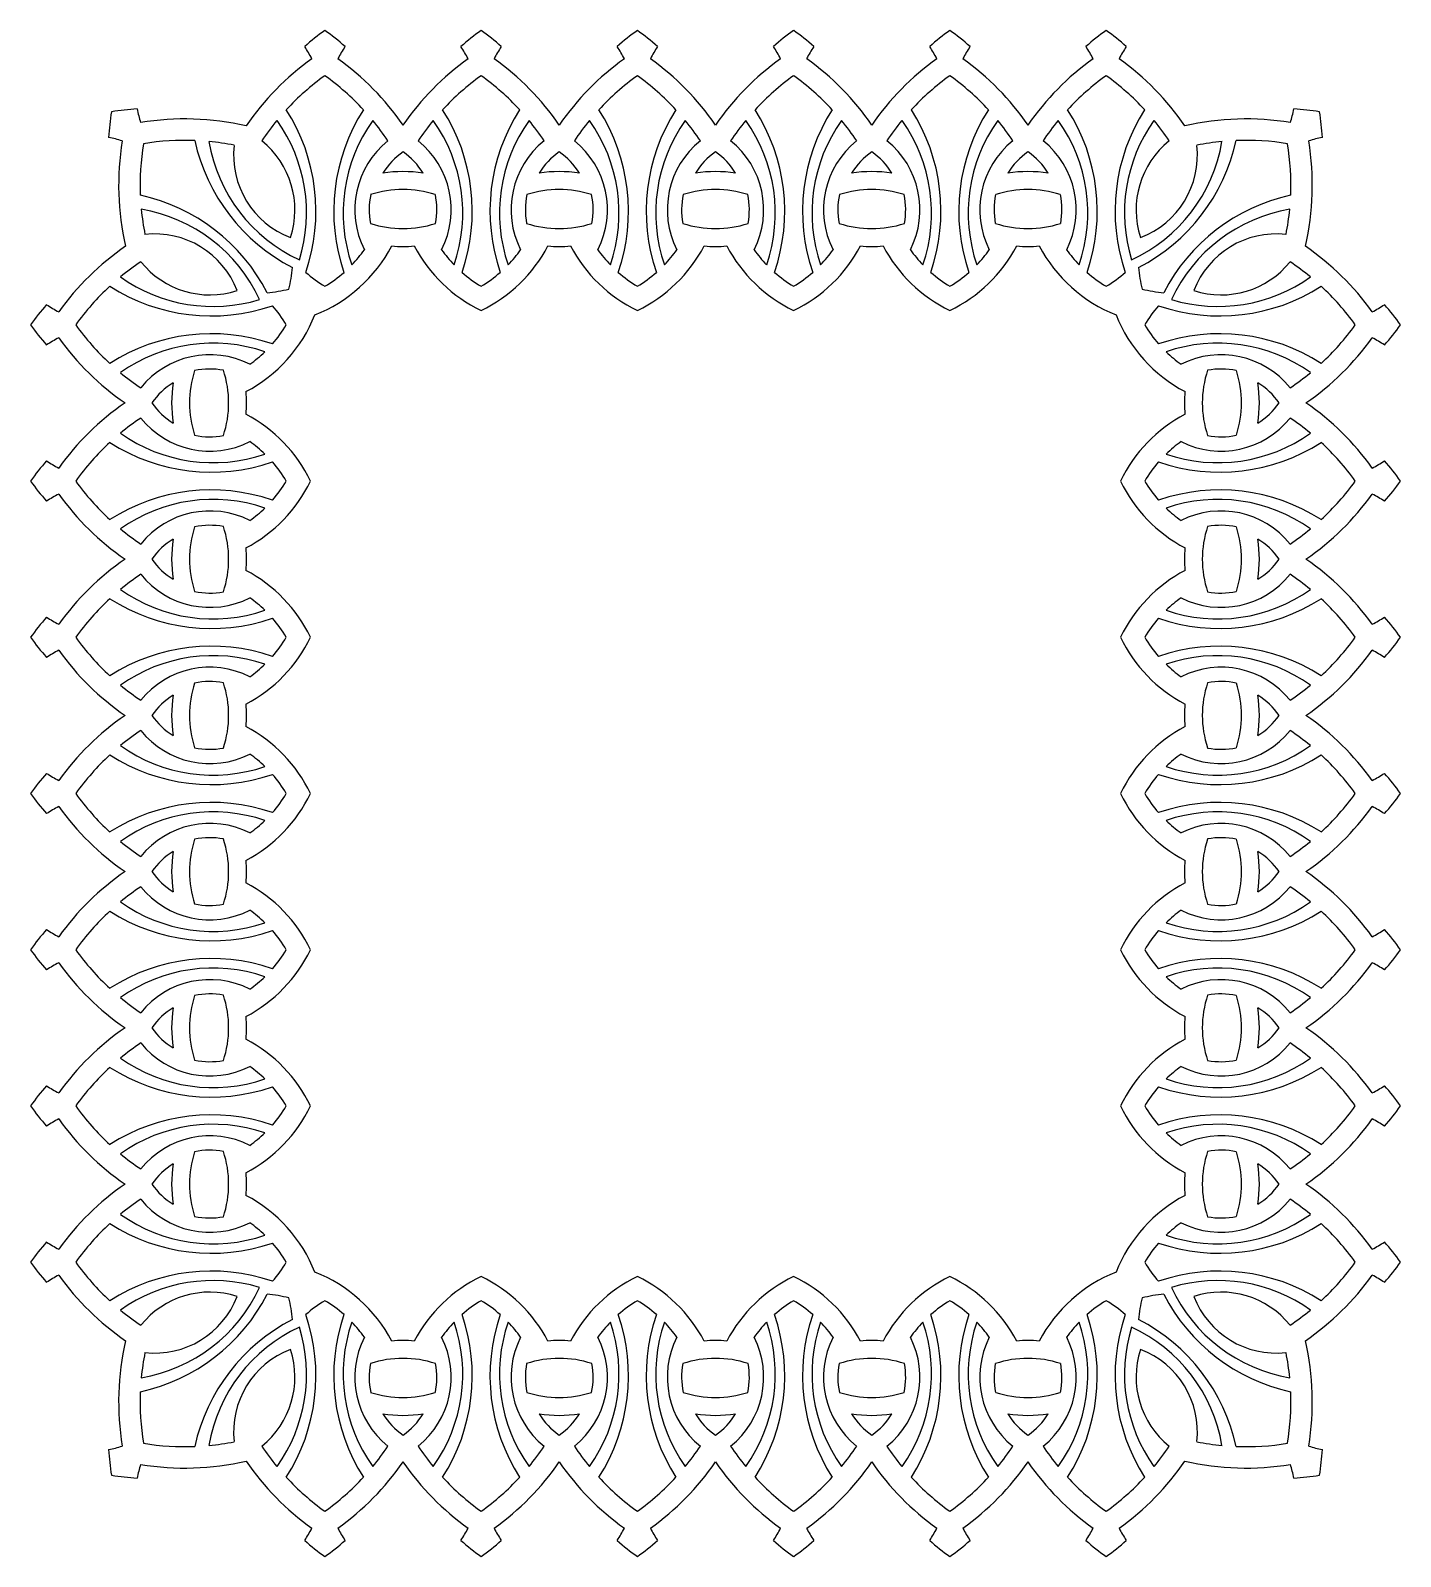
# Model space of a CAD drawing. Extents: x -16 to 414, y -246 to 206.
# Drawn here: x 222.5 to 414.3, y -30.3 to 183.3 of the extents above; entities that cross this region are included whole.
import ezdxf

# ---------------------------------------------------------------- set-up
doc = ezdxf.new("R2010")
doc.units = 0
doc.layers.get('0').update_dxf_attribs({"linetype": 'CONTINUOUS'})

msp = doc.modelspace()

# ---------------------------------------------------------------- linework, layer by layer
for centre, radius, start, end in [((284.3, 154.55), 35.38, 125.6285, 131.4695), ((243.09, 154.55), 35.38, 48.5305, 54.3715), ((306.18, 154.55), 35.38, 125.6285, 131.4695), ((264.96, 154.55), 35.38, 48.5305, 54.3715), ((328.05, 154.55), 35.38, 125.6285, 131.4695), ((286.83, 154.55), 35.38, 48.5305, 54.3715), ((349.92, 154.55), 35.38, 125.6285, 131.4695), ((308.71, 154.55), 35.38, 48.5305, 54.3715), ((371.79, 154.55), 35.38, 125.6285, 131.4695), ((330.58, 154.55), 35.38, 48.5305, 54.3715), ((393.66, 154.55), 35.38, 125.6285, 131.4695), ((352.45, 154.55), 35.38, 48.5305, 54.3715), ((238.65, 166.85), 26.38, 28.292, 32.5752), ((288.74, 166.85), 26.38, 147.4248, 151.708), ((260.52, 166.85), 26.38, 28.292, 32.5752), ((310.61, 166.85), 26.38, 147.4248, 151.708), ((282.39, 166.85), 26.38, 28.292, 32.5752), ((332.49, 166.85), 26.38, 147.4248, 151.708), ((304.27, 166.85), 26.38, 28.292, 32.5752), ((354.36, 166.85), 26.38, 147.4248, 151.708), ((326.14, 166.85), 26.38, 28.292, 32.5752), ((376.23, 166.85), 26.38, 147.4248, 151.708), ((348.01, 166.85), 26.38, 28.292, 32.5752), ((398.1, 166.85), 26.38, 147.4248, 151.708), ((284.3, 148.21), 38.38, 125.7627, 145.5271), ((243.09, 148.21), 38.38, 34.718, 54.2373), ((306.18, 148.21), 38.38, 125.7627, 145.282), ((264.96, 148.21), 38.38, 34.718, 54.2373), ((328.05, 148.21), 38.38, 125.7627, 145.282), ((286.83, 148.21), 38.38, 34.718, 54.2373), ((349.92, 148.21), 38.38, 125.7627, 145.282), ((308.71, 148.21), 38.38, 34.718, 54.2373), ((371.79, 148.21), 38.38, 125.7627, 145.282), ((330.58, 148.21), 38.38, 34.718, 54.2373), ((393.66, 148.21), 38.38, 125.7627, 145.282), ((352.45, 148.21), 38.38, 34.4729, 54.2373), ((284.3, 148.21), 35.38, 125.6285, 137.3105), ((243.09, 148.21), 35.38, 42.6895, 54.3715), ((306.18, 148.21), 35.38, 125.6285, 137.3105), ((264.96, 148.21), 35.38, 42.6895, 54.3715), ((328.05, 148.21), 35.38, 125.6285, 137.3105), ((286.83, 148.21), 35.38, 42.6895, 54.3715), ((349.92, 148.21), 35.38, 125.6285, 137.3105), ((308.71, 148.21), 35.38, 42.6895, 54.3715), ((371.79, 148.21), 35.38, 125.6285, 137.3105), ((330.58, 148.21), 35.38, 42.6895, 54.3715), ((393.66, 148.21), 35.38, 125.6285, 137.3105), ((352.45, 148.21), 35.38, 42.6895, 54.3715), ((268.73, 166.16), 35.38, 170.6285, 176.4695), ((239.59, 137.01), 35.38, 93.5305, 99.3715), ((263.17, 178), 26.38, 192.4248, 196.708), ((236.07, 158), 26.38, 341.0516, 32.5752), ((291.32, 158), 26.38, 147.4248, 198.9484), ((257.95, 158), 26.38, 341.0516, 32.5752), ((313.19, 158), 26.38, 147.4248, 198.9484), ((279.82, 158), 26.38, 341.0516, 32.5752), ((335.06, 158), 26.38, 147.4248, 198.9484), ((301.69, 158), 26.38, 341.0516, 32.5752), ((356.94, 158), 26.38, 147.4248, 198.9484), ((323.56, 158), 26.38, 341.0516, 32.5752), ((378.81, 158), 26.38, 147.4248, 198.9484), ((345.44, 158), 26.38, 341.0516, 32.5752), ((400.68, 158), 26.38, 147.4248, 198.9484), ((373.58, 178), 26.38, 343.292, 347.5752), ((397.16, 137.01), 35.38, 80.6285, 86.4695), ((368.02, 166.16), 35.38, 3.5305, 9.3715), ((244.07, 132.54), 38.38, 77.0503, 99.2373), ((284.3, 148.21), 35.38, 140.5322, 146.2865), ((238.75, 157.75), 22.38, 342.9384, 35.3748), ((288.64, 157.75), 22.38, 144.6252, 198.9261), ((243.09, 148.21), 35.38, 33.7135, 39.4678), ((306.18, 148.21), 35.38, 140.5322, 146.2865), ((260.62, 157.75), 22.38, 341.0739, 35.3748), ((310.52, 157.75), 22.38, 144.6252, 198.9261), ((264.96, 148.21), 35.38, 33.7135, 39.4678), ((328.05, 148.21), 35.38, 140.5322, 146.2865), ((282.49, 157.75), 22.38, 341.0739, 35.3748), ((332.39, 157.75), 22.38, 144.6252, 198.9261), ((286.83, 148.21), 35.38, 33.7135, 39.4678), ((349.92, 148.21), 35.38, 140.5322, 146.2865), ((304.37, 157.75), 22.38, 341.0739, 35.3748), ((354.26, 157.75), 22.38, 144.6252, 198.9261), ((308.71, 148.21), 35.38, 33.7135, 39.4678), ((371.79, 148.21), 35.38, 140.5322, 146.2865), ((326.24, 157.75), 22.38, 341.0739, 35.3748), ((376.13, 157.75), 22.38, 144.6252, 198.9261), ((330.58, 148.21), 35.38, 33.7135, 39.4678), ((393.66, 148.21), 35.38, 140.5322, 146.2865), ((348.11, 157.75), 22.38, 341.0739, 35.3748), ((398, 157.75), 22.38, 144.6252, 197.0616), ((352.45, 148.21), 35.38, 33.7135, 39.4678), ((392.69, 132.54), 38.38, 80.7627, 102.9497), ((227.75, 142.58), 26.38, 73.292, 77.5752), ((273.21, 161.68), 38.38, 170.7627, 192.9302), ((273.21, 161.68), 35.38, 170.6285, 182.3105), ((244.07, 132.54), 35.38, 87.6895, 99.3715), ((271.25, 173.56), 26.38, 192.4248, 242.6902), ((269.54, 171.49), 22.38, 189.6252, 245.1644), ((244.07, 132.54), 35.38, 78.7135, 84.4678), ((263.29, 165.88), 12.38, 173.7736, 249.1051), ((247.13, 158.2), 12.38, 341.7411, 51.2264), ((280.27, 158.2), 12.38, 128.7736, 206.8507), ((269, 158.2), 12.38, 333.1493, 51.2264), ((302.14, 158.2), 12.38, 128.7736, 206.8507), ((290.87, 158.2), 12.38, 333.1493, 51.2264), ((324.01, 158.2), 12.38, 128.7736, 206.8507), ((312.74, 158.2), 12.38, 333.1493, 51.2264), ((345.88, 158.2), 12.38, 128.7736, 206.8507), ((334.62, 158.2), 12.38, 333.1493, 51.2264), ((367.75, 158.2), 12.38, 128.7736, 206.8507), ((356.49, 158.2), 12.38, 333.1493, 51.2264), ((367.21, 171.49), 22.38, 294.8356, 350.3748), ((389.63, 158.2), 12.38, 128.7736, 198.2589), ((365.5, 173.56), 26.38, 297.3098, 347.5752), ((373.46, 165.88), 12.38, 290.8949, 6.2264), ((392.69, 132.54), 35.38, 95.5322, 101.2865), ((392.69, 132.54), 35.38, 80.6285, 92.3105), ((363.54, 161.68), 35.38, 357.6895, 9.3715), ((363.54, 161.68), 38.38, 347.0698, 9.2373), ((409, 142.58), 26.38, 102.4248, 106.708), ((280.27, 158.2), 9.88, 124.7779, 148.8466), ((269, 158.2), 9.88, 31.1534, 55.2221), ((302.14, 158.2), 9.88, 124.7779, 148.8466), ((290.87, 158.2), 9.88, 31.1534, 55.2221), ((324.01, 158.2), 9.88, 124.7779, 148.8466), ((312.74, 158.2), 9.88, 31.1534, 55.2221), ((345.88, 158.2), 9.88, 124.7779, 148.8466), ((334.62, 158.2), 9.88, 31.1534, 55.2221), ((367.75, 158.2), 9.88, 124.7779, 148.8466), ((356.49, 158.2), 9.88, 31.1534, 55.2221), ((274.63, 146.54), 17.01, 80.4597, 99.5403), ((296.5, 146.54), 17.01, 80.4597, 99.5403), ((318.38, 146.54), 17.01, 80.4597, 99.5403), ((340.25, 146.54), 17.01, 80.4597, 99.5403), ((362.12, 146.54), 17.01, 80.4597, 99.5403), ((232.19, 134.49), 26.38, 27.3098, 77.5752), ((280.27, 158.2), 10.38, 168.2047, 190.5365), ((274.63, 146.54), 14.51, 71.8286, 108.1714), ((269, 158.2), 10.38, 349.4635, 11.7953), ((302.14, 158.2), 10.38, 168.2047, 190.5365), ((296.5, 146.54), 14.51, 71.8286, 108.1714), ((290.87, 158.2), 10.38, 349.4635, 11.7953), ((324.01, 158.2), 10.38, 168.2047, 190.5365), ((318.38, 146.54), 14.51, 71.8286, 108.1714), ((312.74, 158.2), 10.38, 349.4635, 11.7953), ((345.88, 158.2), 10.38, 168.2047, 190.5365), ((340.25, 146.54), 14.51, 71.8286, 108.1714), ((334.62, 158.2), 10.38, 349.4635, 11.7953), ((367.75, 158.2), 10.38, 168.2047, 190.5365), ((362.12, 146.54), 14.51, 71.8286, 108.1714), ((356.49, 158.2), 10.38, 349.4635, 11.7953), ((404.56, 134.49), 26.38, 102.4248, 152.6902), ((234.26, 136.21), 22.38, 24.9164, 80.3748), ((273.21, 161.68), 35.38, 185.5322, 191.2865), ((402.5, 136.21), 22.38, 99.6252, 155.0836), ((363.54, 161.68), 35.38, 348.7135, 354.4678), ((274.63, 170.07), 14.51, 251.645, 288.355), ((296.5, 170.07), 14.51, 251.645, 288.355), ((318.38, 170.07), 14.51, 251.645, 288.355), ((340.25, 170.07), 14.51, 251.645, 288.355), ((362.12, 170.07), 14.51, 251.645, 288.355), ((239.86, 142.45), 12.38, 21.0343, 96.2264), ((396.89, 142.45), 12.38, 83.7736, 158.9657), ((257.58, 121.49), 38.38, 124.5634, 144.2373), ((254.63, 162.85), 20.83, 291.6384, 332.2115), ((254.63, 162.85), 17.83, 316.1138, 324.9531), ((274.63, 170.07), 17.01, 264.6766, 275.3234), ((294.64, 162.85), 20.83, 207.7885, 244.1866), ((294.64, 162.85), 17.83, 215.0469, 223.8862), ((276.5, 162.85), 20.83, 295.8134, 332.2115), ((276.5, 162.85), 17.83, 316.1138, 324.9531), ((296.5, 170.07), 17.01, 264.6766, 275.3234), ((316.51, 162.85), 20.83, 207.7885, 244.1866), ((316.51, 162.85), 17.83, 215.0469, 223.8862), ((298.37, 162.85), 20.83, 295.8134, 332.2115), ((298.37, 162.85), 17.83, 316.1138, 324.9531), ((318.38, 170.07), 17.01, 264.6766, 275.3234), ((338.38, 162.85), 20.83, 207.7885, 244.1866), ((338.38, 162.85), 17.83, 215.0469, 223.8862), ((320.24, 162.85), 20.83, 295.8134, 332.2115), ((320.24, 162.85), 17.83, 316.1138, 324.9531), ((340.25, 170.07), 17.01, 264.6766, 275.3234), ((360.26, 162.85), 20.83, 207.7885, 244.1866), ((360.26, 162.85), 17.83, 215.0469, 223.8862), ((342.11, 162.85), 20.83, 295.8134, 332.2115), ((342.11, 162.85), 17.83, 316.1138, 324.9531), ((362.12, 170.07), 17.01, 264.6766, 275.3234), ((382.13, 162.85), 20.83, 207.7885, 248.3616), ((382.13, 162.85), 17.83, 215.0469, 223.8862), ((379.17, 121.49), 38.38, 35.7627, 55.4366), ((257.58, 121.49), 35.38, 123.7135, 129.4678), ((247.59, 158.67), 12.38, 218.7736, 287.9773), ((241.38, 151.54), 17.83, 345.5773, 355.4292), ((395.38, 151.54), 17.83, 184.5708, 194.4227), ((389.16, 158.67), 12.38, 252.0227, 321.2264), ((379.17, 121.49), 35.38, 50.5322, 56.2865), ((257.58, 121.49), 35.38, 132.6895, 144.3715), ((247.8, 169.72), 26.38, 237.4248, 288.9484), ((248.05, 167.04), 22.38, 234.6252, 286.9001), ((272.77, 162.85), 17.83, 228.7979, 239.4227), ((254.63, 162.85), 17.83, 300.5773, 311.2021), ((294.64, 162.85), 17.83, 228.7979, 239.4227), ((276.5, 162.85), 17.83, 300.5773, 311.2021), ((316.51, 162.85), 17.83, 228.7979, 239.4227), ((298.37, 162.85), 17.83, 300.5773, 311.2021), ((338.38, 162.85), 17.83, 228.7979, 239.4227), ((320.24, 162.85), 17.83, 300.5773, 311.2021), ((360.26, 162.85), 17.83, 228.7979, 239.4227), ((342.11, 162.85), 17.83, 300.5773, 311.2021), ((382.13, 162.85), 17.83, 228.7979, 239.4227), ((363.99, 162.85), 17.83, 300.5773, 311.2021), ((388.96, 169.72), 26.38, 251.0516, 302.5752), ((388.71, 167.04), 22.38, 253.0999, 305.3748), ((379.17, 121.49), 35.38, 35.6285, 47.3105), ((254.2, 164.37), 17.83, 274.5708, 284.4227), ((382.55, 164.37), 17.83, 255.5773, 265.4292), ((251.25, 121.49), 35.38, 138.5305, 144.3715), ((238.94, 167.14), 26.38, 237.4248, 241.708), ((242.94, 151.17), 20.83, 297.7885, 338.3616), ((242.94, 133.02), 17.83, 30.5773, 41.2021), ((393.81, 151.17), 20.83, 201.6384, 242.2115), ((393.81, 133.02), 17.83, 138.7979, 149.4227), ((397.81, 167.14), 26.38, 298.292, 302.5752), ((385.51, 121.49), 35.38, 35.6285, 41.4695), ((251.25, 162.7), 35.38, 215.6285, 221.4695), ((257.58, 162.7), 35.38, 215.6285, 227.3105), ((242.94, 151.17), 17.83, 318.7979, 329.4227), ((393.81, 151.17), 17.83, 210.5773, 221.2021), ((379.17, 162.7), 35.38, 312.6895, 324.3715), ((385.51, 162.7), 35.38, 318.5305, 324.3715), ((238.94, 117.05), 26.38, 118.292, 122.5752), ((257.58, 162.7), 38.38, 215.7627, 235.282), ((247.8, 114.47), 26.38, 71.0516, 122.5752), ((248.05, 117.15), 22.38, 71.0739, 125.3748), ((388.96, 114.47), 26.38, 57.4248, 108.9484), ((388.71, 117.15), 22.38, 54.6252, 108.9261), ((379.17, 162.7), 38.38, 304.718, 324.2373), ((397.81, 117.05), 26.38, 57.4248, 61.708), ((247.59, 125.53), 12.38, 63.1493, 141.2264), ((242.94, 151.17), 17.83, 305.0469, 313.8862), ((393.81, 151.17), 17.83, 226.1138, 234.9531), ((389.16, 125.53), 12.38, 38.7736, 116.8507), ((257.58, 162.7), 35.38, 230.5322, 236.2865), ((259.25, 131.16), 14.51, 161.8286, 198.1714), ((247.59, 125.53), 10.38, 79.4635, 101.7953), ((235.72, 131.16), 14.51, 341.645, 18.355), ((401.03, 131.16), 14.51, 161.645, 198.355), ((389.16, 125.53), 10.38, 78.2047, 100.5365), ((377.5, 131.16), 14.51, 341.8286, 18.1714), ((379.17, 162.7), 35.38, 303.7135, 309.4678), ((247.59, 125.53), 9.88, 121.1534, 145.2221), ((259.25, 131.16), 17.01, 170.4597, 189.5403), ((235.72, 131.16), 17.01, 354.6766, 5.3234), ((401.03, 131.16), 17.01, 174.6766, 185.3234), ((377.5, 131.16), 17.01, 350.4597, 9.5403), ((389.16, 125.53), 9.88, 34.7779, 58.8466), ((257.58, 99.62), 38.38, 124.718, 144.2373), ((247.59, 136.79), 9.88, 214.7779, 238.8466), ((389.16, 136.79), 9.88, 301.1534, 325.2221), ((379.17, 99.62), 38.38, 35.7627, 55.282), ((257.58, 99.62), 35.38, 123.7135, 129.4678), ((247.59, 136.79), 12.38, 218.7736, 296.8507), ((242.94, 111.15), 20.83, 25.8134, 62.2115), ((393.81, 111.15), 20.83, 117.7885, 154.1866), ((389.16, 136.79), 12.38, 243.1493, 321.2264), ((379.17, 99.62), 35.38, 50.5322, 56.2865), ((248.05, 145.17), 22.38, 234.6252, 288.9261), ((247.59, 136.79), 10.38, 258.2047, 280.5365), ((388.71, 145.17), 22.38, 251.0739, 305.3748), ((389.16, 136.79), 10.38, 259.4635, 281.7953), ((257.58, 99.62), 35.38, 132.6895, 144.3715), ((247.8, 147.85), 26.38, 237.4248, 288.9484), ((242.94, 111.15), 17.83, 46.1138, 54.9531), ((388.96, 147.85), 26.38, 251.0516, 302.5752), ((393.81, 111.15), 17.83, 125.0469, 133.8862), ((379.17, 99.62), 35.38, 35.6285, 47.3105), ((251.25, 99.62), 35.38, 138.5305, 144.3715), ((238.94, 145.27), 26.38, 237.4248, 241.708), ((242.94, 111.15), 17.83, 30.5773, 41.2021), ((393.81, 111.15), 17.83, 138.7979, 149.4227), ((397.81, 145.27), 26.38, 298.292, 302.5752), ((385.51, 99.62), 35.38, 35.6285, 41.4695), ((251.25, 140.83), 35.38, 215.6285, 221.4695), ((257.58, 140.83), 35.38, 215.6285, 227.3105), ((242.94, 129.29), 20.83, 297.7885, 334.1866), ((242.94, 129.29), 17.83, 318.7979, 329.4227), ((393.81, 129.29), 20.83, 205.8134, 242.2115), ((393.81, 129.29), 17.83, 210.5773, 221.2021), ((379.17, 140.83), 35.38, 312.6895, 324.3715), ((385.51, 140.83), 35.38, 318.5305, 324.3715), ((238.94, 95.18), 26.38, 118.292, 122.5752), ((257.58, 140.83), 38.38, 215.7627, 235.282), ((247.8, 92.6), 26.38, 71.0516, 122.5752), ((248.05, 95.28), 22.38, 71.0739, 125.3748), ((388.96, 92.6), 26.38, 57.4248, 108.9484), ((388.71, 95.28), 22.38, 54.6252, 108.9261), ((379.17, 140.83), 38.38, 304.718, 324.2373), ((397.81, 95.18), 26.38, 57.4248, 61.708), ((247.59, 103.65), 12.38, 63.1493, 141.2264), ((242.94, 129.29), 17.83, 305.0469, 313.8862), ((393.81, 129.29), 17.83, 226.1138, 234.9531), ((389.16, 103.65), 12.38, 38.7736, 116.8507), ((257.58, 140.83), 35.38, 230.5322, 236.2865), ((259.25, 109.29), 14.51, 161.8286, 198.1714), ((247.59, 103.65), 10.38, 79.4635, 101.7953), ((235.72, 109.29), 14.51, 341.645, 18.355), ((401.03, 109.29), 14.51, 161.645, 198.355), ((389.16, 103.65), 10.38, 78.2047, 100.5365), ((377.5, 109.29), 14.51, 341.8286, 18.1714), ((379.17, 140.83), 35.38, 303.7135, 309.4678), ((247.59, 103.65), 9.88, 121.1534, 145.2221), ((259.25, 109.29), 17.01, 170.4597, 189.5403), ((389.16, 103.65), 9.88, 34.7779, 58.8466), ((377.5, 109.29), 17.01, 350.4597, 9.5403), ((257.58, 77.74), 38.38, 124.718, 144.2373), ((247.59, 114.92), 9.88, 214.7779, 238.8466), ((235.72, 109.29), 17.01, 354.6766, 5.3234), ((401.03, 109.29), 17.01, 174.6766, 185.3234), ((389.16, 114.92), 9.88, 301.1534, 325.2221), ((379.17, 77.74), 38.38, 35.7627, 55.282), ((257.58, 77.74), 35.38, 123.7135, 129.4678), ((247.59, 114.92), 12.38, 218.7736, 296.8507), ((242.94, 89.28), 20.83, 25.8134, 62.2115), ((393.81, 89.28), 20.83, 117.7885, 154.1866), ((389.16, 114.92), 12.38, 243.1493, 321.2264), ((379.17, 77.74), 35.38, 50.5322, 56.2865), ((248.05, 123.3), 22.38, 234.6252, 288.9261), ((247.59, 114.92), 10.38, 258.2047, 280.5365), ((388.71, 123.3), 22.38, 251.0739, 305.3748), ((389.16, 114.92), 10.38, 259.4635, 281.7953), ((257.58, 77.74), 35.38, 132.6895, 144.3715), ((247.8, 125.97), 26.38, 237.4248, 288.9484), ((242.94, 89.28), 17.83, 46.1138, 54.9531), ((388.96, 125.97), 26.38, 251.0516, 302.5752), ((393.81, 89.28), 17.83, 125.0469, 133.8862), ((379.17, 77.74), 35.38, 35.6285, 47.3105), ((251.25, 77.74), 35.38, 138.5305, 144.3715), ((238.94, 123.4), 26.38, 237.4248, 241.708), ((242.94, 89.28), 17.83, 30.5773, 41.2021), ((393.81, 89.28), 17.83, 138.7979, 149.4227), ((397.81, 123.4), 26.38, 298.292, 302.5752), ((385.51, 77.74), 35.38, 35.6285, 41.4695), ((251.25, 118.96), 35.38, 215.6285, 221.4695), ((257.58, 118.96), 35.38, 215.6285, 227.3105), ((242.94, 107.42), 20.83, 297.7885, 334.1866), ((242.94, 107.42), 17.83, 318.7979, 329.4227), ((393.81, 107.42), 20.83, 205.8134, 242.2115), ((393.81, 107.42), 17.83, 210.5773, 221.2021), ((379.17, 118.96), 35.38, 312.6895, 324.3715), ((385.51, 118.96), 35.38, 318.5305, 324.3715), ((238.94, 73.31), 26.38, 118.292, 122.5752), ((257.58, 118.96), 38.38, 215.7627, 235.282), ((247.8, 70.73), 26.38, 71.0516, 122.5752), ((388.96, 70.73), 26.38, 57.4248, 108.9484), ((379.17, 118.96), 38.38, 304.718, 324.2373), ((397.81, 73.31), 26.38, 57.4248, 61.708), ((248.05, 73.4), 22.38, 71.0739, 125.3748), ((247.59, 81.78), 12.38, 63.1493, 141.2264), ((242.94, 107.42), 17.83, 305.0469, 313.8862), ((388.71, 73.4), 22.38, 54.6252, 108.9261), ((393.81, 107.42), 17.83, 226.1138, 234.9531), ((389.16, 81.78), 12.38, 38.7736, 116.8507), ((259.25, 87.42), 14.51, 161.8286, 198.1714), ((247.59, 81.78), 10.38, 79.4635, 101.7953), ((235.72, 87.42), 14.51, 341.645, 18.355), ((401.03, 87.42), 14.51, 161.645, 198.355), ((389.16, 81.78), 10.38, 78.2047, 100.5365), ((377.5, 87.42), 14.51, 341.8286, 18.1714), ((257.58, 118.96), 35.38, 230.5322, 236.2865), ((247.59, 81.78), 9.88, 121.1534, 145.2221), ((259.25, 87.42), 17.01, 170.4597, 189.5403), ((389.16, 81.78), 9.88, 34.7779, 58.8466), ((377.5, 87.42), 17.01, 350.4597, 9.5403), ((379.17, 118.96), 35.38, 303.7135, 309.4678), ((235.72, 87.42), 17.01, 354.6766, 5.3234), ((401.03, 87.42), 17.01, 174.6766, 185.3234), ((257.58, 55.87), 38.38, 124.718, 144.2373), ((247.59, 93.05), 9.88, 214.7779, 238.8466), ((242.94, 67.41), 20.83, 25.8134, 62.2115), ((393.81, 67.41), 20.83, 117.7885, 154.1866), ((389.16, 93.05), 9.88, 301.1534, 325.2221), ((379.17, 55.87), 38.38, 35.7627, 55.282), ((257.58, 55.87), 35.38, 123.7135, 129.4678), ((247.59, 93.05), 12.38, 218.7736, 296.8507), ((389.16, 93.05), 12.38, 243.1493, 321.2264), ((379.17, 55.87), 35.38, 50.5322, 56.2865), ((257.58, 55.87), 35.38, 132.6895, 144.3715), ((247.8, 104.1), 26.38, 237.4248, 288.9484), ((248.05, 101.43), 22.38, 234.6252, 288.9261), ((247.59, 93.05), 10.38, 258.2047, 280.5365), ((242.94, 67.41), 17.83, 46.1138, 54.9531), ((388.96, 104.1), 26.38, 251.0516, 302.5752), ((388.71, 101.43), 22.38, 251.0739, 305.3748), ((393.81, 67.41), 17.83, 125.0469, 133.8862), ((389.16, 93.05), 10.38, 259.4635, 281.7953), ((379.17, 55.87), 35.38, 35.6285, 47.3105), ((251.25, 55.87), 35.38, 138.5305, 144.3715), ((238.94, 101.53), 26.38, 237.4248, 241.708), ((242.94, 67.41), 17.83, 30.5773, 41.2021), ((393.81, 67.41), 17.83, 138.7979, 149.4227), ((397.81, 101.53), 26.38, 298.292, 302.5752), ((385.51, 55.87), 35.38, 35.6285, 41.4695), ((251.25, 97.09), 35.38, 215.6285, 221.4695), ((257.58, 97.09), 35.38, 215.6285, 227.3105), ((247.8, 48.86), 26.38, 71.0516, 122.5752), ((242.94, 85.55), 20.83, 297.7885, 334.1866), ((242.94, 85.55), 17.83, 318.7979, 329.4227), ((393.81, 85.55), 20.83, 205.8134, 242.2115), ((393.81, 85.55), 17.83, 210.5773, 221.2021), ((388.96, 48.86), 26.38, 57.4248, 108.9484), ((379.17, 97.09), 35.38, 312.6895, 324.3715), ((385.51, 97.09), 35.38, 318.5305, 324.3715), ((238.94, 51.43), 26.38, 118.292, 122.5752), ((257.58, 97.09), 38.38, 215.7627, 235.282), ((248.05, 51.53), 22.38, 71.0739, 125.3748), ((242.94, 85.55), 17.83, 305.0469, 313.8862), ((388.71, 51.53), 22.38, 54.6252, 108.9261), ((393.81, 85.55), 17.83, 226.1138, 234.9531), ((379.17, 97.09), 38.38, 304.718, 324.2373), ((397.81, 51.43), 26.38, 57.4248, 61.708), ((247.59, 59.91), 12.38, 63.1493, 141.2264), ((389.16, 59.91), 12.38, 38.7736, 116.8507), ((257.58, 97.09), 35.38, 230.5322, 236.2865), ((259.25, 65.54), 14.51, 161.8286, 198.1714), ((247.59, 59.91), 10.38, 79.4635, 101.7953), ((235.72, 65.54), 14.51, 341.645, 18.355), ((401.03, 65.54), 14.51, 161.645, 198.355), ((389.16, 59.91), 10.38, 78.2047, 100.5365), ((377.5, 65.54), 14.51, 341.8286, 18.1714), ((379.17, 97.09), 35.38, 303.7135, 309.4678), ((247.59, 59.91), 9.88, 121.1534, 145.2221), ((259.25, 65.54), 17.01, 170.4597, 189.5403), ((235.72, 65.54), 17.01, 354.6766, 5.3234), ((401.03, 65.54), 17.01, 174.6766, 185.3234), ((377.5, 65.54), 17.01, 350.4597, 9.5403), ((389.16, 59.91), 9.88, 34.7779, 58.8466), ((257.58, 34), 38.38, 124.718, 144.2373), ((247.59, 71.18), 9.88, 214.7779, 238.8466), ((389.16, 71.18), 9.88, 301.1534, 325.2221), ((379.17, 34), 38.38, 35.7627, 55.282), ((257.58, 34), 35.38, 123.7135, 129.4678), ((247.59, 71.18), 12.38, 218.7736, 296.8507), ((242.94, 45.54), 20.83, 25.8134, 62.2115), ((393.81, 45.54), 20.83, 117.7885, 154.1866), ((389.16, 71.18), 12.38, 243.1493, 321.2264), ((379.17, 34), 35.38, 50.5322, 56.2865), ((257.58, 34), 35.38, 132.6895, 144.3715), ((247.8, 82.23), 26.38, 237.4248, 288.9484), ((248.05, 79.55), 22.38, 234.6252, 288.9261), ((247.59, 71.18), 10.38, 258.2047, 280.5365), ((242.94, 45.54), 17.83, 46.1138, 54.9531), ((388.96, 82.23), 26.38, 251.0516, 302.5752), ((388.71, 79.55), 22.38, 251.0739, 305.3748), ((393.81, 45.54), 17.83, 125.0469, 133.8862), ((389.16, 71.18), 10.38, 259.4635, 281.7953), ((379.17, 34), 35.38, 35.6285, 47.3105), ((251.25, 34), 35.38, 138.5305, 144.3715), ((238.94, 79.65), 26.38, 237.4248, 241.708), ((242.94, 45.54), 17.83, 30.5773, 41.2021), ((393.81, 45.54), 17.83, 138.7979, 149.4227), ((397.81, 79.65), 26.38, 298.292, 302.5752), ((385.51, 34), 35.38, 35.6285, 41.4695), ((251.25, 75.21), 35.38, 215.6285, 221.4695), ((257.58, 75.21), 35.38, 215.6285, 227.3105), ((242.94, 63.68), 20.83, 297.7885, 334.1866), ((242.94, 63.68), 17.83, 318.7979, 329.4227), ((393.81, 63.68), 20.83, 205.8134, 242.2115), ((393.81, 63.68), 17.83, 210.5773, 221.2021), ((379.17, 75.21), 35.38, 312.6895, 324.3715), ((385.51, 75.21), 35.38, 318.5305, 324.3715), ((238.94, 29.56), 26.38, 118.292, 122.5752), ((257.58, 75.21), 38.38, 215.7627, 235.282), ((247.8, 26.99), 26.38, 71.0516, 122.5752), ((248.05, 29.66), 22.38, 71.0739, 125.3748), ((388.96, 26.99), 26.38, 57.4248, 108.9484), ((388.71, 29.66), 22.38, 54.6252, 108.9261), ((379.17, 75.21), 38.38, 304.718, 324.2373), ((397.81, 29.56), 26.38, 57.4248, 61.708), ((247.59, 38.04), 12.38, 63.1493, 141.2264), ((242.94, 63.68), 17.83, 305.0469, 313.8862), ((393.81, 63.68), 17.83, 226.1138, 234.9531), ((389.16, 38.04), 12.38, 38.7736, 116.8507), ((257.58, 75.21), 35.38, 230.5322, 236.2865), ((259.25, 43.67), 14.51, 161.8286, 198.1714), ((247.59, 38.04), 10.38, 79.4635, 101.7953), ((235.72, 43.67), 14.51, 341.645, 18.355), ((401.03, 43.67), 14.51, 161.645, 198.355), ((389.16, 38.04), 10.38, 78.2047, 100.5365), ((377.5, 43.67), 14.51, 341.8286, 18.1714), ((379.17, 75.21), 35.38, 303.7135, 309.4678), ((247.59, 38.04), 9.88, 121.1534, 145.2221), ((259.25, 43.67), 17.01, 170.4597, 189.5403), ((235.72, 43.67), 17.01, 354.6766, 5.3234), ((401.03, 43.67), 17.01, 174.6766, 185.3234), ((377.5, 43.67), 17.01, 350.4597, 9.5403), ((389.16, 38.04), 9.88, 34.7779, 58.8466), ((257.58, 12.13), 38.38, 124.718, 144.2373), ((247.59, 49.31), 9.88, 214.7779, 238.8466), ((389.16, 49.31), 9.88, 301.1534, 325.2221), ((379.17, 12.13), 38.38, 35.7627, 55.282), ((257.58, 12.13), 35.38, 123.7135, 129.4678), ((247.59, 49.31), 12.38, 218.7736, 296.8507), ((242.94, 23.66), 20.83, 25.8134, 62.2115), ((393.81, 23.66), 20.83, 117.7885, 154.1866), ((389.16, 49.31), 12.38, 243.1493, 321.2264), ((379.17, 12.13), 35.38, 50.5322, 56.2865), ((248.05, 57.68), 22.38, 234.6252, 288.9261), ((247.59, 49.31), 10.38, 258.2047, 280.5365), ((388.71, 57.68), 22.38, 251.0739, 305.3748), ((389.16, 49.31), 10.38, 259.4635, 281.7953), ((257.58, 12.13), 35.38, 132.6895, 144.3715), ((247.8, 60.36), 26.38, 237.4248, 288.9484), ((242.94, 23.66), 17.83, 46.1138, 54.9531), ((388.96, 60.36), 26.38, 251.0516, 302.5752), ((393.81, 23.66), 17.83, 125.0469, 133.8862), ((379.17, 12.13), 35.38, 35.6285, 47.3105), ((251.25, 12.13), 35.38, 138.5305, 144.3715), ((238.94, 57.78), 26.38, 237.4248, 241.708), ((242.94, 23.66), 17.83, 30.5773, 41.2021), ((393.81, 23.66), 17.83, 138.7979, 149.4227), ((397.81, 57.78), 26.38, 298.292, 302.5752), ((385.51, 12.13), 35.38, 35.6285, 41.4695), ((251.25, 53.34), 35.38, 215.6285, 221.4695), ((257.58, 53.34), 35.38, 215.6285, 227.3105), ((242.94, 41.81), 20.83, 297.7885, 334.1866), ((242.94, 41.81), 17.83, 318.7979, 329.4227), ((393.81, 41.81), 20.83, 205.8134, 242.2115), ((393.81, 41.81), 17.83, 210.5773, 221.2021), ((379.17, 53.34), 35.38, 312.6895, 324.3715), ((385.51, 53.34), 35.38, 318.5305, 324.3715), ((238.94, 7.69), 26.38, 118.292, 122.5752), ((257.58, 53.34), 38.38, 215.7627, 235.282), ((247.8, 5.11), 26.38, 71.0516, 122.5752), ((248.05, 7.79), 22.38, 71.0739, 125.3748), ((388.96, 5.11), 26.38, 57.4248, 108.9484), ((388.71, 7.79), 22.38, 54.6252, 108.9261), ((379.17, 53.34), 38.38, 304.718, 324.2373), ((397.81, 7.69), 26.38, 57.4248, 61.708), ((247.59, 16.17), 12.38, 63.1493, 141.2264), ((242.94, 41.81), 17.83, 305.0469, 313.8862), ((393.81, 41.81), 17.83, 226.1138, 234.9531), ((389.16, 16.17), 12.38, 38.7736, 116.8507), ((257.58, 53.34), 35.38, 230.5322, 236.2865), ((259.25, 21.8), 14.51, 161.8286, 198.1714), ((247.59, 16.17), 10.38, 79.4635, 101.7953), ((235.72, 21.8), 14.51, 341.645, 18.355), ((401.03, 21.8), 14.51, 161.645, 198.355), ((389.16, 16.17), 10.38, 78.2047, 100.5365), ((377.5, 21.8), 14.51, 341.8286, 18.1714), ((379.17, 53.34), 35.38, 303.7135, 309.4678), ((247.59, 16.17), 9.88, 121.1534, 145.2221), ((259.25, 21.8), 17.01, 170.4597, 189.5403), ((377.5, 21.8), 17.01, 350.4597, 9.5403), ((389.16, 16.17), 9.88, 34.7779, 58.8466), ((257.58, -9.74), 38.38, 124.718, 144.2373), ((247.59, 27.43), 9.88, 214.7779, 238.8466), ((235.72, 21.8), 17.01, 354.6766, 5.3234), ((401.03, 21.8), 17.01, 174.6766, 185.3234), ((389.16, 27.43), 9.88, 301.1534, 325.2221), ((379.17, -9.74), 38.38, 35.7627, 55.282), ((257.58, -9.74), 35.38, 123.7135, 129.4678), ((247.59, 27.43), 12.38, 218.7736, 296.8507), ((242.94, 1.79), 20.83, 21.6384, 62.2115), ((393.81, 1.79), 20.83, 117.7885, 158.3616), ((389.16, 27.43), 12.38, 243.1493, 321.2264), ((379.17, -9.74), 35.38, 50.5322, 56.2865), ((248.05, 35.81), 22.38, 234.6252, 288.9261), ((247.59, 27.43), 10.38, 258.2047, 280.5365), ((388.71, 35.81), 22.38, 251.0739, 305.3748), ((389.16, 27.43), 10.38, 259.4635, 281.7953), ((257.58, -9.74), 35.38, 132.6895, 144.3715), ((247.8, 38.49), 26.38, 237.4248, 288.9484), ((242.94, 1.79), 17.83, 46.1138, 54.9531), ((388.96, 38.49), 26.38, 251.0516, 302.5752), ((393.81, 1.79), 17.83, 125.0469, 133.8862), ((379.17, -9.74), 35.38, 35.6285, 47.3105), ((251.25, -9.74), 35.38, 138.5305, 144.3715), ((238.94, 35.91), 26.38, 237.4248, 241.708), ((242.94, 1.79), 17.83, 30.5773, 41.2021), ((393.81, 1.79), 17.83, 138.7979, 149.4227), ((397.81, 35.91), 26.38, 298.292, 302.5752), ((385.51, -9.74), 35.38, 35.6285, 41.4695), ((251.25, 31.47), 35.38, 215.6285, 221.4695), ((257.58, 31.47), 35.38, 215.6285, 227.3105), ((242.94, 19.93), 17.83, 318.7979, 329.4227), ((393.81, 19.93), 17.83, 210.5773, 221.2021), ((379.17, 31.47), 35.38, 312.6895, 324.3715), ((385.51, 31.47), 35.38, 318.5305, 324.3715), ((238.94, -14.18), 26.38, 118.292, 122.5752), ((257.58, 31.47), 38.38, 215.7627, 235.4366), ((247.8, -16.76), 26.38, 71.0516, 122.5752), ((254.63, -9.89), 20.83, 27.7885, 68.3616), ((294.64, -9.89), 20.83, 115.8134, 152.2115), ((276.5, -9.89), 20.83, 27.7885, 64.1866), ((316.51, -9.89), 20.83, 115.8134, 152.2115), ((298.37, -9.89), 20.83, 27.7885, 64.1866), ((338.38, -9.89), 20.83, 115.8134, 152.2115), ((320.24, -9.89), 20.83, 27.7885, 64.1866), ((360.26, -9.89), 20.83, 115.8134, 152.2115), ((342.11, -9.89), 20.83, 27.7885, 64.1866), ((382.13, -9.89), 20.83, 111.6384, 152.2115), ((388.96, -16.76), 26.38, 57.4248, 108.9484), ((379.17, 31.47), 38.38, 304.5634, 324.2373), ((397.81, -14.18), 26.38, 57.4248, 61.708), ((248.05, -14.08), 22.38, 73.0999, 125.3748), ((247.59, -5.71), 12.38, 72.0227, 141.2264), ((234.26, 16.75), 22.38, 279.6252, 335.0836), ((388.71, -14.08), 22.38, 54.6252, 106.9001), ((402.5, 16.75), 22.38, 204.9164, 260.3748), ((389.16, -5.71), 12.38, 38.7736, 107.9773), ((232.19, 18.47), 26.38, 282.4248, 332.6902), ((239.86, 10.51), 12.38, 263.7736, 338.9657), ((254.2, -11.41), 17.83, 75.5773, 85.4292), ((241.38, 1.42), 17.83, 4.5708, 14.4227), ((272.77, -9.89), 17.83, 120.5773, 131.2021), ((254.63, -9.89), 17.83, 48.7979, 59.4227), ((294.64, -9.89), 17.83, 120.5773, 131.2021), ((276.5, -9.89), 17.83, 48.7979, 59.4227), ((316.51, -9.89), 17.83, 120.5773, 131.2021), ((298.37, -9.89), 17.83, 48.7979, 59.4227), ((338.38, -9.89), 17.83, 120.5773, 131.2021), ((320.24, -9.89), 17.83, 48.7979, 59.4227), ((360.26, -9.89), 17.83, 120.5773, 131.2021), ((342.11, -9.89), 17.83, 48.7979, 59.4227), ((382.13, -9.89), 17.83, 120.5773, 131.2021), ((363.99, -9.89), 17.83, 48.7979, 59.4227), ((395.38, 1.42), 17.83, 165.5773, 175.4292), ((382.55, -11.41), 17.83, 94.5708, 104.4227), ((404.56, 18.47), 26.38, 207.3098, 257.5752), ((396.89, 10.51), 12.38, 201.0343, 276.2264), ((257.58, 31.47), 35.38, 230.5322, 236.2865), ((271.25, -20.6), 26.38, 117.3098, 167.5752), ((236.07, -5.04), 26.38, 327.4248, 18.9484), ((291.32, -5.04), 26.38, 161.0516, 212.5752), ((288.64, -4.79), 22.38, 161.0739, 215.3748), ((254.63, -9.89), 17.83, 35.0469, 43.8862), ((260.62, -4.79), 22.38, 324.6252, 18.9261), ((294.64, -9.89), 17.83, 136.1138, 144.9531), ((257.95, -5.04), 26.38, 327.4248, 18.9484), ((313.19, -5.04), 26.38, 161.0516, 212.5752), ((310.52, -4.79), 22.38, 161.0739, 215.3748), ((276.5, -9.89), 17.83, 35.0469, 43.8862), ((282.49, -4.79), 22.38, 324.6252, 18.9261), ((316.51, -9.89), 17.83, 136.1138, 144.9531), ((279.82, -5.04), 26.38, 327.4248, 18.9484), ((335.06, -5.04), 26.38, 161.0516, 212.5752), ((332.39, -4.79), 22.38, 161.0739, 215.3748), ((298.37, -9.89), 17.83, 35.0469, 43.8862), ((304.37, -4.79), 22.38, 324.6252, 18.9261), ((338.38, -9.89), 17.83, 136.1138, 144.9531), ((301.69, -5.04), 26.38, 327.4248, 18.9484), ((356.94, -5.04), 26.38, 161.0516, 212.5752), ((354.26, -4.79), 22.38, 161.0739, 215.3748), ((320.24, -9.89), 17.83, 35.0469, 43.8862), ((326.24, -4.79), 22.38, 324.6252, 18.9261), ((360.26, -9.89), 17.83, 136.1138, 144.9531), ((323.56, -5.04), 26.38, 327.4248, 18.9484), ((378.81, -5.04), 26.38, 161.0516, 212.5752), ((376.13, -4.79), 22.38, 161.0739, 215.3748), ((342.11, -9.89), 17.83, 35.0469, 43.8862), ((348.11, -4.79), 22.38, 324.6252, 18.9261), ((382.13, -9.89), 17.83, 136.1138, 144.9531), ((345.44, -5.04), 26.38, 327.4248, 18.9484), ((400.68, -5.04), 26.38, 161.0516, 212.5752), ((365.5, -20.6), 26.38, 12.4248, 62.6902), ((379.17, 31.47), 35.38, 303.7135, 309.4678), ((269.54, -18.53), 22.38, 114.8356, 170.3748), ((238.75, -4.79), 22.38, 324.6252, 17.0616), ((280.27, -5.24), 12.38, 153.1493, 231.2264), ((269, -5.24), 12.38, 308.7736, 26.8507), ((302.14, -5.24), 12.38, 153.1493, 231.2264), ((290.87, -5.24), 12.38, 308.7736, 26.8507), ((324.01, -5.24), 12.38, 153.1493, 231.2264), ((312.74, -5.24), 12.38, 308.7736, 26.8507), ((345.88, -5.24), 12.38, 153.1493, 231.2264), ((334.62, -5.24), 12.38, 308.7736, 26.8507), ((367.75, -5.24), 12.38, 153.1493, 231.2264), ((356.49, -5.24), 12.38, 308.7736, 26.8507), ((398, -4.79), 22.38, 162.9384, 215.3748), ((367.21, -18.53), 22.38, 9.6252, 65.1644), ((273.21, -8.72), 38.38, 167.0698, 189.2373), ((273.21, -8.72), 35.38, 168.7135, 174.4678), ((263.29, -12.92), 12.38, 110.8949, 186.2264), ((247.13, -5.24), 12.38, 308.7736, 18.2589), ((274.63, -17.11), 17.01, 84.6766, 95.3234), ((296.5, -17.11), 17.01, 84.6766, 95.3234), ((318.38, -17.11), 17.01, 84.6766, 95.3234), ((340.25, -17.11), 17.01, 84.6766, 95.3234), ((362.12, -17.11), 17.01, 84.6766, 95.3234), ((389.63, -5.24), 12.38, 161.7411, 231.2264), ((373.46, -12.92), 12.38, 353.7736, 69.1051), ((363.54, -8.72), 35.38, 5.5322, 11.2865), ((363.54, -8.72), 38.38, 350.7627, 12.9302), ((280.27, -5.24), 10.38, 169.4635, 191.7953), ((274.63, -17.11), 14.51, 71.645, 108.355), ((269, -5.24), 10.38, 348.2047, 10.5365), ((302.14, -5.24), 10.38, 169.4635, 191.7953), ((296.5, -17.11), 14.51, 71.645, 108.355), ((290.87, -5.24), 10.38, 348.2047, 10.5365), ((324.01, -5.24), 10.38, 169.4635, 191.7953), ((318.38, -17.11), 14.51, 71.645, 108.355), ((312.74, -5.24), 10.38, 348.2047, 10.5365), ((345.88, -5.24), 10.38, 169.4635, 191.7953), ((340.25, -17.11), 14.51, 71.645, 108.355), ((334.62, -5.24), 10.38, 348.2047, 10.5365), ((367.75, -5.24), 10.38, 169.4635, 191.7953), ((362.12, -17.11), 14.51, 71.645, 108.355), ((356.49, -5.24), 10.38, 348.2047, 10.5365), ((273.21, -8.72), 35.38, 177.6895, 189.3715), ((274.63, 6.42), 14.51, 251.8286, 288.1714), ((296.5, 6.42), 14.51, 251.8286, 288.1714), ((318.38, 6.42), 14.51, 251.8286, 288.1714), ((340.25, 6.42), 14.51, 251.8286, 288.1714), ((362.12, 6.42), 14.51, 251.8286, 288.1714), ((363.54, -8.72), 35.38, 350.6285, 2.3105), ((280.27, -5.24), 9.88, 211.1534, 235.2221), ((274.63, 6.42), 17.01, 260.4597, 279.5403), ((269, -5.24), 9.88, 304.7779, 328.8466), ((302.14, -5.24), 9.88, 211.1534, 235.2221), ((296.5, 6.42), 17.01, 260.4597, 279.5403), ((290.87, -5.24), 9.88, 304.7779, 328.8466), ((324.01, -5.24), 9.88, 211.1534, 235.2221), ((318.38, 6.42), 17.01, 260.4597, 279.5403), ((312.74, -5.24), 9.88, 304.7779, 328.8466), ((345.88, -5.24), 9.88, 211.1534, 235.2221), ((340.25, 6.42), 17.01, 260.4597, 279.5403), ((334.62, -5.24), 9.88, 304.7779, 328.8466), ((367.75, -5.24), 9.88, 211.1534, 235.2221), ((362.12, 6.42), 17.01, 260.4597, 279.5403), ((356.49, -5.24), 9.88, 304.7779, 328.8466), ((227.75, 10.38), 26.38, 282.4248, 286.708), ((244.07, 20.42), 35.38, 260.6285, 272.3105), ((244.07, 20.42), 35.38, 275.5322, 281.2865), ((284.3, 4.75), 35.38, 213.7135, 219.4678), ((243.09, 4.75), 35.38, 320.5322, 326.2865), ((306.18, 4.75), 35.38, 213.7135, 219.4678), ((264.96, 4.75), 35.38, 320.5322, 326.2865), ((328.05, 4.75), 35.38, 213.7135, 219.4678), ((286.83, 4.75), 35.38, 320.5322, 326.2865), ((349.92, 4.75), 35.38, 213.7135, 219.4678), ((308.71, 4.75), 35.38, 320.5322, 326.2865), ((371.79, 4.75), 35.38, 213.7135, 219.4678), ((330.58, 4.75), 35.38, 320.5322, 326.2865), ((393.66, 4.75), 35.38, 213.7135, 219.4678), ((352.45, 4.75), 35.38, 320.5322, 326.2865), ((392.69, 20.42), 35.38, 258.7135, 264.4678), ((392.69, 20.42), 35.38, 267.6895, 279.3715), ((409, 10.38), 26.38, 253.292, 257.5752), ((268.73, -13.2), 35.38, 183.5305, 189.3715), ((244.07, 20.42), 38.38, 260.7627, 282.9497), ((284.3, 4.75), 38.38, 214.4729, 234.2373), ((352.45, 4.75), 38.38, 305.7627, 325.5271), ((392.69, 20.42), 38.38, 257.0503, 279.2373), ((368.02, -13.2), 35.38, 350.6285, 356.4695), ((239.59, 15.95), 35.38, 260.6285, 266.4695), ((263.17, -25.04), 26.38, 163.292, 167.5752), ((243.09, 4.75), 38.38, 305.7627, 325.282), ((306.18, 4.75), 38.38, 214.718, 234.2373), ((264.96, 4.75), 38.38, 305.7627, 325.282), ((328.05, 4.75), 38.38, 214.718, 234.2373), ((286.83, 4.75), 38.38, 305.7627, 325.282), ((349.92, 4.75), 38.38, 214.718, 234.2373), ((308.71, 4.75), 38.38, 305.7627, 325.282), ((371.79, 4.75), 38.38, 214.718, 234.2373), ((330.58, 4.75), 38.38, 305.7627, 325.282), ((393.66, 4.75), 38.38, 214.718, 234.2373), ((373.58, -25.04), 26.38, 12.4248, 16.708), ((397.16, 15.95), 35.38, 273.5305, 279.3715), ((284.3, 4.75), 35.38, 222.6895, 234.3715), ((243.09, 4.75), 35.38, 305.6285, 317.3105), ((306.18, 4.75), 35.38, 222.6895, 234.3715), ((264.96, 4.75), 35.38, 305.6285, 317.3105), ((328.05, 4.75), 35.38, 222.6895, 234.3715), ((286.83, 4.75), 35.38, 305.6285, 317.3105), ((349.92, 4.75), 35.38, 222.6895, 234.3715), ((308.71, 4.75), 35.38, 305.6285, 317.3105), ((371.79, 4.75), 35.38, 222.6895, 234.3715), ((330.58, 4.75), 35.38, 305.6285, 317.3105), ((393.66, 4.75), 35.38, 222.6895, 234.3715), ((352.45, 4.75), 35.38, 305.6285, 317.3105), ((238.65, -13.89), 26.38, 327.4248, 331.708), ((288.74, -13.89), 26.38, 208.292, 212.5752), ((260.52, -13.89), 26.38, 327.4248, 331.708), ((310.61, -13.89), 26.38, 208.292, 212.5752), ((282.39, -13.89), 26.38, 327.4248, 331.708), ((332.49, -13.89), 26.38, 208.292, 212.5752), ((304.27, -13.89), 26.38, 327.4248, 331.708), ((354.36, -13.89), 26.38, 208.292, 212.5752), ((326.14, -13.89), 26.38, 327.4248, 331.708), ((376.23, -13.89), 26.38, 208.292, 212.5752), ((348.01, -13.89), 26.38, 327.4248, 331.708), ((398.1, -13.89), 26.38, 208.292, 212.5752), ((284.3, -1.59), 35.38, 228.5305, 234.3715), ((243.09, -1.59), 35.38, 305.6285, 311.4695), ((306.18, -1.59), 35.38, 228.5305, 234.3715), ((264.96, -1.59), 35.38, 305.6285, 311.4695), ((328.05, -1.59), 35.38, 228.5305, 234.3715), ((286.83, -1.59), 35.38, 305.6285, 311.4695), ((349.92, -1.59), 35.38, 228.5305, 234.3715), ((308.71, -1.59), 35.38, 305.6285, 311.4695), ((371.79, -1.59), 35.38, 228.5305, 234.3715), ((330.58, -1.59), 35.38, 305.6285, 311.4695), ((393.66, -1.59), 35.38, 228.5305, 234.3715), ((352.45, -1.59), 35.38, 305.6285, 311.4695)]:
    msp.add_arc(centre, radius, start, end)

doc.saveas('drawing.dxf')
